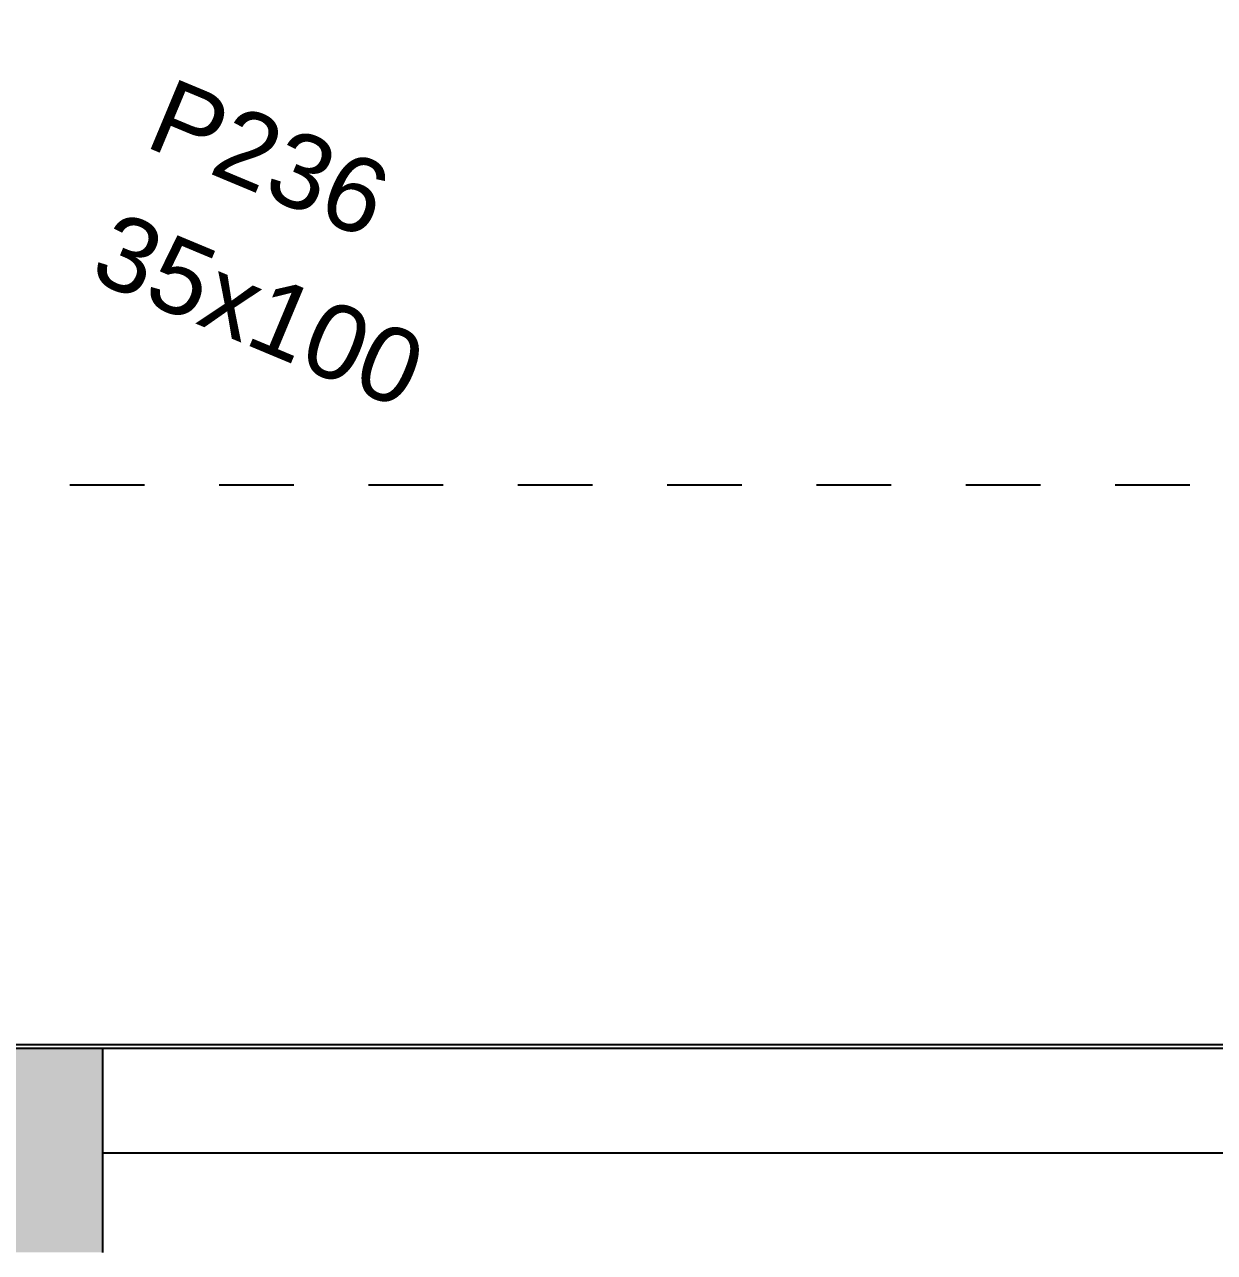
# Model space of a CAD drawing. Header units: metres. Extents: x -41 to 570, y -54 to 184.
# Drawn here: x -9.355 to -7.762, y -54.233 to -52.589 of the extents above; entities that cross this region are included whole.
import ezdxf
from ezdxf.xclip import XClip

# ---------------------------------------------------------------- set-up
doc = ezdxf.new("R2010")
doc.units = ezdxf.units.M
doc.header["$XCLIPFRAME"] = 0
doc.linetypes.add('DASHEDX2', pattern=[1.5, 1, -0.5])
doc.linetypes.add('ESTILO_TQS_0004', pattern=[1.12, 0.5, -0.2, 0.01, -0.2, 0.01, -0.2])
for name, color, linetype in [('1', 232, 'DASHEDX2'), ('12', 232, 'Continuous'), ('205', 232, 'ESTILO_TQS_0004'), ('4', 2, 'Continuous'), ('9', 232, 'Continuous'), ('PUC$0$ARQ-ALV ACAB', 4, 'Continuous'), ('PUC$0$ARQ-ALV OSSO', 5, 'Continuous')]:
    doc.layers.add(name, color=color, linetype=linetype)
doc.styles.get("Standard").update_dxf_attribs({"font": 'arial.ttf'})

# ---------------------------------------------------------------- blocks, each defined once
blk = doc.blocks.new('PUC')
at = {"layer": 'PUC$0$ARQ-ALV ACAB', "elevation": 0}
blk.add_lwpolyline([(5.2767, 53.9549), (25.731, 53.9549)], dxfattribs=at)
at = {"layer": 'PUC$0$ARQ-ALV OSSO', "elevation": 0}
for points in [[(5.55, 54.0998), (9.25, 54.0998)], [(5.3924, 53.9598), (25.3809, 53.9599)]]:
    blk.add_lwpolyline(points, dxfattribs=at)
blk = doc.blocks.new('est-lo-08-6sa-r00')
at = {"layer": '4'}
h = blk.add_hatch(color=8, dxfattribs=at)
h.dxf.hatch_style = 1
h.paths.add_polyline_path([(72.453596, -775.948263), (89.987707, -768.630138), (31.827874, -629.280097), (14.293763, -636.598222)], flags=17)
h.paths.add_polyline_path([(-113.904934, -1069.376461), (37.44213, -1006.209491), (30.123852, -988.675012), (-103.689101, -1044.523858), (-278.930329, -624.648636), (-286.248454, -607.114525), (-286.248475, -607.114534), (-307.05579, -557.260535), (-324.58988, -564.57865)])
h.paths.add_polyline_path([(-3206.956631, -1758.910157), (-3258.953832, -1634.325684), (-3291.25351, -1647.80644), (-3239.256309, -1772.390913)])
h.paths.add_polyline_path([(-2993.189754, -2271.092218), (-3020.151167, -2206.492821), (-3034.916841, -2212.655496), (-3140.452498, -1959.793707), (-3125.686931, -1953.631076), (-3148.796798, -1898.260198), (-3181.096477, -1911.740954), (-3025.489432, -2284.572974)])
h.paths.add_polyline_path([(-2947.092821, -1013.293024), (-2914.793142, -999.812268), (-2953.309588, -907.527473), (-2985.609266, -921.008229)])
h.paths.add_polyline_path([(-2727.356492, -1539.777801), (-2695.056814, -1526.297045), (-2733.573259, -1434.01225), (-2765.872938, -1447.493006)])
h.paths.add_polyline_path([(2122.48851, 465.414809), (2070.491309, 589.999283), (2038.191631, 576.518527), (2090.188832, 451.934053)])
h.paths.add_polyline_path([(2012.331384, 729.349548), (1857.495359, 1100.334221), (1825.19568, 1086.853465), (1852.1572, 1022.254111), (1866.922767, 1028.416743), (1971.687405, 777.4023), (1956.921838, 771.239669), (1980.031705, 715.868792)])
h.paths.add_polyline_path([(2336.253806, -46.763456), (2180.644029, 326.07511), (2148.34435, 312.594354), (2171.454218, 257.223477), (2186.219785, 263.386109), (2291.758175, 10.517772), (2276.992608, 4.355141), (2303.954128, -60.244212)])
h.paths.add_polyline_path([(-385.517235, -426.387329), (-595.433068, 76.567703), (-627.732746, 63.086948), (-600.771226, -1.512406), (-586.005659, 4.650226), (-426.161214, -378.334576), (-440.926781, -384.497208), (-417.816914, -439.868085)])
h.paths.add_polyline_path([(-83.249658, 290.335142), (-592.661728, 77.724364), (-382.747194, -425.227558), (-365.213083, -417.909434), (-567.809492, 67.508377), (-108.231212, 259.320275), (-7.318125, 17.534111), (-242.644353, -80.682824), (-140.96112, -324.314257), (-70.363251, -294.849176), (-77.681376, -277.315065), (-130.745133, -299.462021), (-217.792117, -90.898811), (0, 0), (87.04691, -208.563033), (33.983152, -230.709989), (41.301277, -248.2441), (126.664713, -212.616388), (103.554846, -157.245511), (88.789278, -163.408142), (-71.053705, 219.573157), (-56.288138, 225.735788)])
h.paths.add_polyline_path([(395.505667, -856.765828), (368.544148, -792.166475), (353.77858, -798.329106), (193.165052, -413.501599), (207.93062, -407.338968), (184.820752, -351.968091), (-61.579651, -454.806999), (-28.452664, -534.169213), (-10.918528, -526.85106), (-36.727415, -465.022986), (159.839199, -382.982958), (355.887864, -852.712473), (159.32125, -934.752501), (132.748402, -871.073625), (115.214297, -878.391765), (141.787139, -942.070626), (123.33018, -949.773915), (130.648305, -967.308026)])
h.paths.add_polyline_path([(-2506.849069, -2068.110104), (-2474.549391, -2054.629348), (-2513.065836, -1962.344553), (-2545.365515, -1975.825309)])
h.paths.add_polyline_path([(-2448.754924, -805.304224), (-2411.841008, -789.897642), (-2450.357453, -697.612846), (-2487.27137, -713.019428)])
h.paths.add_polyline_path([(-2277.356152, -1215.972989), (-2240.442235, -1200.566407), (-2278.958681, -1108.281611), (-2315.872597, -1123.688193)])
h.paths.add_polyline_path([(-2180.680405, -1447.606534), (-2143.766489, -1432.199951), (-2182.282934, -1339.915156), (-2219.196851, -1355.321738)])
h.paths.add_polyline_path([(-2008.511897, -1860.11957), (-1971.59798, -1844.712987), (-2010.114425, -1752.428192), (-2047.028342, -1767.834774)])
h.paths.add_polyline_path([(-1950.417031, -597.315415), (-1918.117353, -583.834659), (-1956.633798, -491.549864), (-1988.933477, -505.03062)])
h.paths.add_polyline_path([(-1779.018259, -1007.98418), (-1746.71858, -994.503424), (-1785.235026, -902.218629), (-1817.534704, -915.699385)])
h.paths.add_polyline_path([(-1682.342513, -1239.617725), (-1650.042834, -1226.136969), (-1688.559279, -1133.852174), (-1720.858958, -1147.33293)])
h.paths.add_polyline_path([(-1510.174004, -1652.130761), (-1477.874325, -1638.650005), (-1516.390771, -1546.36521), (-1548.690449, -1559.845966)])
h.paths.add_polyline_path([(-1456.693377, -391.252433), (-1424.393698, -377.771677), (-1462.910144, -285.486882), (-1495.209822, -298.967638)])
h.paths.add_polyline_path([(-1285.294604, -801.921198), (-1252.994926, -788.440442), (-1291.511371, -696.155647), (-1323.811049, -709.636403)])
h.paths.add_polyline_path([(-1188.618858, -1033.554743), (-1156.319179, -1020.073987), (-1194.835625, -927.789192), (-1227.135303, -941.269948)])
h.paths.add_polyline_path([(-1016.450349, -1446.067779), (-984.15067, -1432.587023), (-1022.667116, -1340.302228), (-1054.966794, -1353.782984)])
h.paths.add_polyline_path([(-962.969722, -185.189451), (-930.670043, -171.708695), (-969.186489, -79.4239), (-1001.486167, -92.904656)])
h.paths.add_polyline_path([(-791.570949, -595.858216), (-759.271271, -582.37746), (-797.787716, -490.092665), (-830.087394, -503.573421)])
h.paths.add_polyline_path([(-694.895203, -827.491761), (-662.595524, -814.011005), (-701.11197, -721.72621), (-733.411648, -735.206966)])
h.paths.add_polyline_path([(-522.726694, -1240.004797), (-490.427016, -1226.524041), (-528.943461, -1134.239246), (-561.243139, -1147.720002)])
h.paths.add_polyline_path([(1351.53574, 780.804163), (1383.835419, 794.284919), (1345.318973, 886.569714), (1313.019295, 873.088958)])
h.paths.add_polyline_path([(353.014255, 364.056225), (385.313934, 377.536981), (346.797488, 469.821776), (314.49781, 456.341021)])
h.paths.add_polyline_path([(848.583606, 570.889536), (885.497522, 586.296119), (846.981077, 678.580914), (810.067161, 663.174332)])
h.paths.add_polyline_path([(524.412013, -46.610109), (556.711692, -33.129353), (518.195247, 59.155442), (485.895568, 45.674686)])
h.paths.add_polyline_path([(1019.981364, 160.223202), (1056.895281, 175.629784), (1018.378835, 267.91458), (981.464919, 252.507997)])
h.paths.add_polyline_path([(621.088297, -278.244942), (653.387976, -264.764186), (614.87153, -172.479391), (582.571852, -185.960147)])
h.paths.add_polyline_path([(1116.657648, -71.411631), (1153.571565, -56.005049), (1115.055119, 36.279746), (1078.141203, 20.873164)])
h.paths.add_polyline_path([(1571.272069, 254.319386), (1603.571747, 267.800142), (1565.055302, 360.084937), (1532.755624, 346.604181)])
h.paths.add_polyline_path([(793.256806, -690.757979), (825.556485, -677.277223), (787.040039, -584.992428), (754.740361, -598.473183)])
h.paths.add_polyline_path([(1288.825976, -483.924234), (1325.739893, -468.517652), (1287.223447, -376.232856), (1250.309531, -391.639439)])
h.paths.add_polyline_path([(1791.777927, -274.009167), (1824.077605, -260.528411), (1785.56116, -168.243616), (1753.261481, -181.724371)])
h.paths.add_polyline_path([(-3349.413449, -1508.456443), (-3317.113664, -1494.975643), (-3340.223531, -1439.604766), (-3354.989097, -1445.767396), (-3459.75382, -1194.75275), (-3444.988254, -1188.590119), (-3471.949774, -1123.990766), (-3504.249559, -1137.471566)])
h.paths.add_polyline_path([(-359.658373, -579.215013), (-336.548603, -634.585903), (-321.782404, -628.423035), (-161.169457, -1013.250898), (-175.934676, -1019.413357), (-148.973267, -1084.012692), (-116.674634, -1070.532432), (-327.358782, -565.734293), (-359.65846, -579.215049)])
at = {"layer": '1'}
for points in [[(-359.658227, -579.215362), (-579.864173, -671.121621)], [(-579.864173, -671.121621), (-701.11197, -721.72621)]]:
    blk.add_lwpolyline(points, dxfattribs=at)
at = {"layer": '205'}
blk.add_line((-3429.010899, -1778.446548), (2212.80602, 576.256213), dxfattribs=at)
at = {"layer": '4', "linetype": 'Continuous'}
blk.add_lwpolyline([(-694.895203, -827.491761), (-662.595524, -814.011005), (-701.11197, -721.72621), (-733.411648, -735.206966), (-694.895203, -827.491761)], dxfattribs=at)
at = {"layer": '12', "linetype": 'Continuous'}
blk.add_text('35x100', height=9.975, dxfattribs=at).set_placement((-742.744677, -627.36081))
at = {"layer": '9', "linetype": 'Continuous'}
blk.add_text('P236', height=10, dxfattribs=at).set_placement((-742.744677, -608.098683))

msp = doc.modelspace()

# ---------------------------------------------------------------- block references
at = {"rotation": 180}
msp.add_blockref('PUC', (0, 0), dxfattribs=at)
at = {"linetype": 'Continuous'}
ref = msp.add_blockref('est-lo-08-6sa-r00', (0, -50), dxfattribs=dict(at, xscale=0.01, yscale=0.01, zscale=0.01, rotation=337.346050855639))
XClip(ref).set_block_clipping_path([(-3617.8293247107, -1968.6238684088), (2309.2219967837, 505.1199023612), (1831.3677091607, 1650.0512895176), (-4095.6836123336, -823.6924812524)])

doc.saveas('drawing.dxf')
